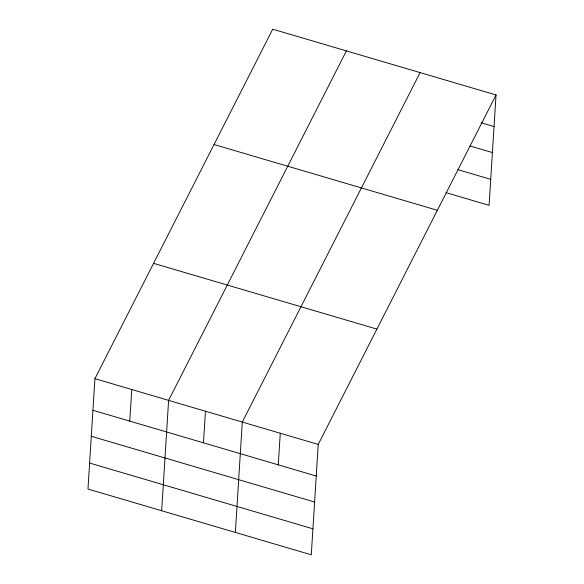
<?xml version="1.0" encoding="UTF-8"?>
<svg xmlns="http://www.w3.org/2000/svg" width="584" height="584" viewBox="0 0 584 584"><rect width="100%" height="100%" fill="white"/><g stroke="black" fill="none" stroke-linecap="round" stroke-linejoin="round"><path stroke-width="0.88" d="M94.915 378.673L87.965 489.042L311.287 554.8L318.229 444.424L496.035 94.958L272.713 29.2L94.915 378.673L318.229 444.424M129.772 421.122L131.758 389.521M161.666 510.744L168.608 400.369L346.407 50.896M203.466 442.825L205.458 411.224M235.359 532.44L242.302 422.071L420.1 72.599M278.276 464.849L280.269 433.248M496.035 94.958L489.085 205.327L445.95 192.625M481.099 122.749L494.042 126.56M469.974 145.949L492.407 152.555M457.936 169.681L490.721 179.332M214.036 144.525L437.358 210.284M153.585 263.347L376.906 329.099M92.922 410.275L316.243 476.033M91.286 436.27L314.608 502.028M89.6 463.054L312.922 528.805"/></g></svg>
